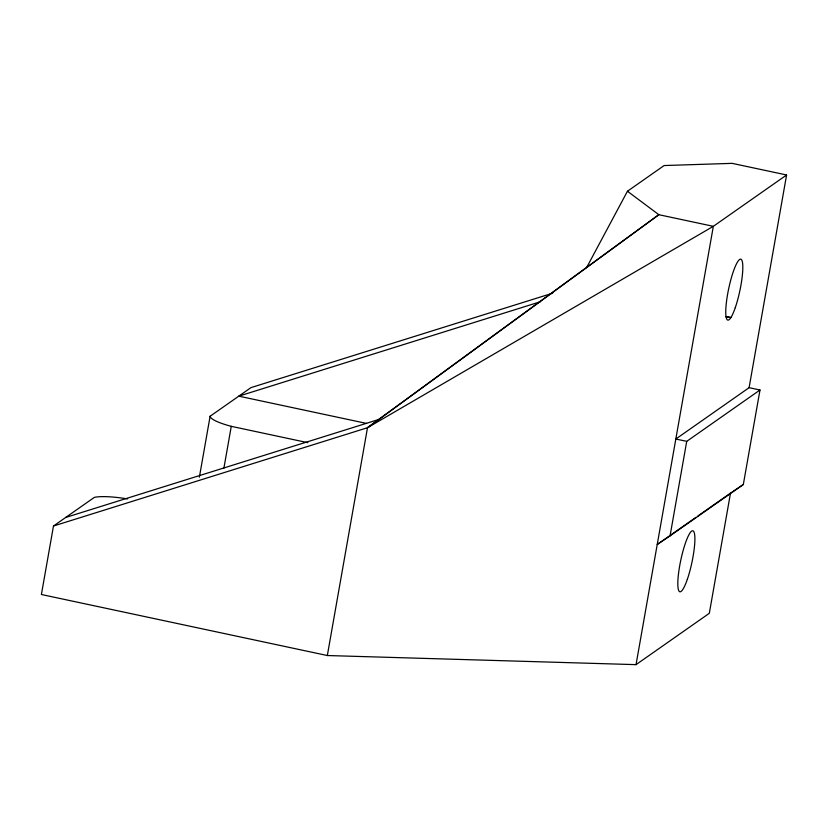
<?xml version="1.0" encoding="UTF-8"?>
<svg xmlns="http://www.w3.org/2000/svg" width="828" height="828" viewBox="0 0 828 828"><rect width="100%" height="100%" fill="white"/><g stroke="black" fill="none" stroke-linecap="round" stroke-linejoin="round"><path stroke-width="1.24" d="M127.667 498.932A38.243 7.235 10 0 0 94.34 497.39L53.478 526.018L41.4 594.504L327.329 655.528L636.039 664.646L709.317 613.3L730.503 493.146L743.327 484.515L759.99 390.009L749.092 387.68L675.824 439.026L686.722 441.355L759.99 390.009M199.382 477.125L210.115 416.246L250.977 387.618L552.69 293.174M223.891 468.193L231.271 426.337A38.243 7.235 10 0 1 210.115 416.246M327.329 655.528L367.497 427.724L658.85 214.7L713.332 226.323L786.6 174.977L732.118 163.354L664.118 165.548L627.448 191.247L586.597 267.62M636.039 664.646L713.332 226.323L367.497 427.724L53.478 526.018M695.955 517.355L657.225 544.493L670.059 535.861L686.722 441.355M749.092 387.68L786.6 174.977M367.497 427.724L658.85 214.7L627.448 191.247M698.045 515.885L730.503 493.146M670.059 535.861L743.327 484.515M540.498 301.713L238.795 396.157L366.576 423.429M65.66 517.479L379.69 419.185M725.856 316.72L730.896 317.559L725.866 316.596M231.271 426.337L307.85 442.68M687.354 579.279A31.164 5.682 -78 0 0 693.233 530.965A31.164 5.682 -78 0 0 678.515 573.628A31.164 5.682 -78 0 0 687.354 579.279M735.274 307.654A31.164 5.682 -78 0 0 741.163 259.34A31.164 5.682 -78 0 0 726.446 302.003A31.164 5.682 -78 0 0 735.274 307.654"/></g></svg>
